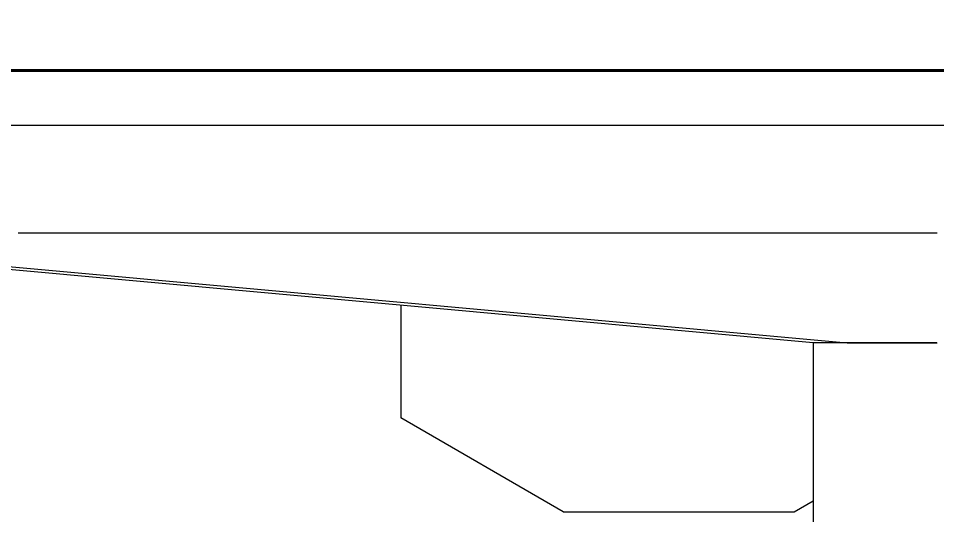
# Model space of a CAD drawing. Extents: x 65572 to 67208, y 30718 to 33598.
# Drawn here: x 66346.48 to 66354.86, y 30873.5 to 30878.02 of the extents above; entities that cross this region are included whole.
import ezdxf

# ---------------------------------------------------------------- set-up
doc = ezdxf.new("R2010")
doc.units = 0
doc.header["$LTSCALE"] = 0.5
doc.header["$MEASUREMENT"] = 0
doc.layers.get('0').update_dxf_attribs({"linetype": 'CONTINUOUS'})
doc.layers.get('DEFPOINTS').update_dxf_attribs({"linetype": 'CONTINUOUS', "lineweight": 5})
for name, color, linetype, lineweight in [('Annotations', 40, 'CONTINUOUS', 5), ('Framing', 142, 'CONTINUOUS', 13), ('Layout', 154, 'CONTINUOUS', 5), ('Structure', 7, 'CONTINUOUS', 40)]:
    doc.layers.add(name, color=color, linetype=linetype, lineweight=lineweight)
doc.styles.get("Standard").update_dxf_attribs({"font": 'arial.ttf'})
doc.dimstyles.new('ARCH', dxfattribs={"dimscale": 96, "dimtxt": 0.0625, "dimasz": 0.0625, "dimexe": 0.04, "dimexo": 0.09375, "dimgap": 0.03125, "dimtad": 1, "dimdec": 0, "dimrnd": 0.0625, "dimzin": 3, "dimdsep": 46, "dimlunit": 4, "dimtxsty": 'Standard', "dimblk1": 'ARCHTICK', "dimblk2": 'ARCHTICK', "dimsah": 1, "dimcen": 0, "dimdle": 0.03125, "dimclrd": 256, "dimclre": 256, "dimclrt": 256, "dimazin": 0, "dimtfac": 1, "dimtdec": 0, "dimtmove": 2, "dimatfit": 3, "dimldrblk": 'OBLIQUE', "dimfxl": 0.3, "dimfxlon": 1, "dimfrac": 2, "dimarcsym": 0})

# ---------------------------------------------------------------- blocks, each defined once
blk = doc.blocks.new('_ArchTick')
at = {"const_width": 0.15}
blk.add_lwpolyline([(-0.5, -0.5), (0.5, 0.5)], dxfattribs=at)
blk = doc.blocks.new('*D32')
at = {"layer": 'Annotations', "lineweight": -2}
for p, q in [((66495.2688, 30766.5648), (66495.2688, 30880.0465)), ((66466.4688, 30877.0465), (66499.1088, 30877.0465)), ((66466.4688, 30769.5648), (66499.1088, 30769.5648))]:
    blk.add_line(p, q, dxfattribs=at)
at = {"layer": 'DEFPOINTS', "color": 0}
for p in [(66295.6225, 30877.0465), (66495.2688, 30877.0465), (66295.6225, 30769.5648)]:
    blk.add_point(p, dxfattribs=at)
at = {"layer": 'Annotations', "lineweight": -2, "xscale": 6, "yscale": 6, "zscale": 6}
for p, rotation in [((66495.2688, 30877.0465), 90), ((66495.2688, 30769.5648), 270)]:
    blk.add_blockref('_ArchTick', p, dxfattribs=dict(at, rotation=rotation))
at = {"layer": 'Annotations', "insert": (66501.3318, 30823.3056), "char_height": 6, "attachment_point": 5, "rotation": 270}
blk.add_mtext('9\'-0"', dxfattribs=at)
blk = doc.blocks.new('_Oblique')
at = {"lineweight": -2}
blk.add_line((-0.5, -0.5), (0.5, 0.5), dxfattribs=at)

msp = doc.modelspace()

# ---------------------------------------------------------------- linework, layer by layer
at = {"layer": 'Framing'}
msp.add_line((66520.6225, 30877.0465), (65921.1993, 30877.0465), dxfattribs=at)
at = {"layer": 'Layout', "linetype": 'ByBlock'}
for p, q in [((66353.7355, 30875.0648), (66342.7354, 30876.0648)), ((66343.044, 30876.0648), (66354.044, 30875.0648)), ((66349.9718, 30875.4069), (66349.9718, 30874.3816)), ((66353.7355, 30875.0648), (66353.7355, 30850.0371)), ((66351.4535, 30873.5254), (66349.9718, 30874.3816)), ((66353.5609, 30873.5254), (66353.7355, 30873.6262)), ((66351.4535, 30873.5254), (66353.5609, 30873.5254))]:
    msp.add_line(p, q, dxfattribs=at)
at = {"layer": 'Layout', "linetype": 'ByBlock', "flags": 128}
for points in [[(66354.8673, 30876.0648), (66354.8612, 30876.0648), (66354.855, 30876.0648), (66354.8489, 30876.0648), (66354.8428, 30876.0648), (66354.8366, 30876.0648), (66354.8305, 30876.0648), (66354.8244, 30876.0648), (66354.8183, 30876.0648), (66354.8121, 30876.0648), (66354.806, 30876.0648), (66354.7999, 30876.0648), (66354.7937, 30876.0648), (66354.7876, 30876.0648), (66354.7815, 30876.0648), (66354.7753, 30876.0648), (66354.7692, 30876.0648), (66354.7631, 30876.0648), (66354.7569, 30876.0648), (66354.7508, 30876.0648), (66354.7447, 30876.0648), (66354.7385, 30876.0648), (66354.7324, 30876.0648), (66354.7263, 30876.0648), (66354.7201, 30876.0648), (66354.714, 30876.0648), (66354.7079, 30876.0648), (66354.7018, 30876.0648), (66354.6956, 30876.0648), (66354.6895, 30876.0648), (66354.6834, 30876.0648), (66354.6772, 30876.0648), (66354.6711, 30876.0648), (66354.665, 30876.0648), (66354.6588, 30876.0648), (66354.6527, 30876.0648), (66354.6466, 30876.0648), (66354.6404, 30876.0648), (66354.6343, 30876.0648), (66354.6282, 30876.0648), (66354.622, 30876.0648), (66354.6159, 30876.0648), (66354.6098, 30876.0648), (66354.6036, 30876.0648), (66354.5975, 30876.0648), (66354.5914, 30876.0648), (66354.5853, 30876.0648), (66354.5791, 30876.0648), (66354.573, 30876.0648), (66354.5669, 30876.0648), (66354.5607, 30876.0648), (66354.5546, 30876.0648), (66354.5485, 30876.0648), (66354.5423, 30876.0648), (66354.5362, 30876.0648), (66354.5301, 30876.0648), (66354.5239, 30876.0648), (66354.5178, 30876.0648), (66354.5117, 30876.0648), (66354.5055, 30876.0648), (66354.4994, 30876.0648), (66354.4933, 30876.0648), (66354.4872, 30876.0648), (66354.481, 30876.0648), (66354.4749, 30876.0648), (66354.4688, 30876.0648), (66354.4626, 30876.0648), (66354.4565, 30876.0648), (66354.4504, 30876.0648), (66354.4442, 30876.0648), (66354.4381, 30876.0648), (66354.432, 30876.0648), (66354.4258, 30876.0648), (66354.4197, 30876.0648), (66354.4136, 30876.0648), (66354.4074, 30876.0648), (66354.4013, 30876.0648), (66354.3952, 30876.0648), (66354.389, 30876.0648), (66354.3829, 30876.0648), (66354.3768, 30876.0648), (66354.3707, 30876.0648), (66354.3645, 30876.0648), (66354.3584, 30876.0648), (66354.3523, 30876.0648), (66354.3461, 30876.0648), (66354.34, 30876.0648), (66354.3339, 30876.0648), (66354.3277, 30876.0648), (66354.3216, 30876.0648), (66354.3155, 30876.0648), (66354.3093, 30876.0648), (66354.3032, 30876.0648), (66354.2971, 30876.0648), (66354.2909, 30876.0648), (66354.2848, 30876.0648), (66354.2787, 30876.0648), (66354.2725, 30876.0648), (66354.2664, 30876.0648), (66354.2603, 30876.0648), (66354.2542, 30876.0648), (66354.248, 30876.0648), (66354.2419, 30876.0648), (66354.2358, 30876.0648), (66354.2296, 30876.0648), (66354.2235, 30876.0648), (66354.2174, 30876.0648), (66354.2112, 30876.0648), (66354.2051, 30876.0648), (66354.199, 30876.0648), (66354.1928, 30876.0648), (66354.1867, 30876.0648), (66354.1806, 30876.0648), (66354.1744, 30876.0648), (66354.1683, 30876.0648), (66354.1622, 30876.0648), (66354.1561, 30876.0648), (66354.1499, 30876.0648), (66354.1438, 30876.0648), (66354.1377, 30876.0648), (66354.1315, 30876.0648), (66354.1254, 30876.0648), (66354.1193, 30876.0648), (66354.1131, 30876.0648), (66354.107, 30876.0648), (66354.1009, 30876.0648), (66354.0947, 30876.0648), (66354.0886, 30876.0648), (66354.0825, 30876.0648), (66354.0763, 30876.0648), (66354.0702, 30876.0648), (66354.0641, 30876.0648), (66354.0579, 30876.0648), (66354.0518, 30876.0648), (66354.0457, 30876.0648), (66354.0396, 30876.0648), (66354.0334, 30876.0648), (66354.0273, 30876.0648), (66354.0212, 30876.0648), (66354.015, 30876.0648), (66354.0089, 30876.0648), (66354.0028, 30876.0648), (66353.9966, 30876.0648), (66353.9905, 30876.0648), (66353.9844, 30876.0648), (66353.9782, 30876.0648), (66353.9721, 30876.0648), (66353.966, 30876.0648), (66353.9598, 30876.0648), (66353.9537, 30876.0648), (66353.9476, 30876.0648), (66353.9414, 30876.0648), (66353.9353, 30876.0648), (66353.9292, 30876.0648), (66353.9231, 30876.0648), (66353.9169, 30876.0648), (66353.9108, 30876.0648), (66353.9047, 30876.0648), (66353.8985, 30876.0648), (66353.8924, 30876.0648), (66353.8863, 30876.0648), (66353.8801, 30876.0648), (66353.874, 30876.0648), (66353.8679, 30876.0648), (66353.8617, 30876.0648), (66353.8556, 30876.0648), (66353.8495, 30876.0648), (66353.8433, 30876.0648), (66353.8372, 30876.0648), (66353.8311, 30876.0648), (66353.825, 30876.0648), (66353.8188, 30876.0648), (66353.8127, 30876.0648), (66353.8066, 30876.0648), (66353.8004, 30876.0648), (66353.7943, 30876.0648), (66353.7882, 30876.0648), (66353.782, 30876.0648), (66353.7759, 30876.0648), (66353.7698, 30876.0648), (66353.7636, 30876.0648), (66353.7575, 30876.0648), (66353.7514, 30876.0648), (66353.7452, 30876.0648), (66353.7391, 30876.0648), (66353.733, 30876.0648), (66353.7268, 30876.0648), (66353.7207, 30876.0648), (66353.7146, 30876.0648), (66353.7085, 30876.0648), (66353.7023, 30876.0648), (66353.6962, 30876.0648), (66353.6901, 30876.0648), (66353.6839, 30876.0648), (66353.6778, 30876.0648), (66353.6717, 30876.0648), (66353.6655, 30876.0648), (66353.6594, 30876.0648), (66353.6533, 30876.0648), (66353.6471, 30876.0648), (66353.641, 30876.0648), (66353.6349, 30876.0648), (66353.6287, 30876.0648), (66353.6226, 30876.0648), (66353.6165, 30876.0648), (66353.6103, 30876.0648), (66353.6042, 30876.0648), (66353.5981, 30876.0648), (66353.592, 30876.0648), (66353.5858, 30876.0648), (66353.5797, 30876.0648), (66353.5736, 30876.0648), (66353.5674, 30876.0648), (66353.5613, 30876.0648), (66353.5552, 30876.0648), (66353.549, 30876.0648), (66353.5429, 30876.0648), (66353.5368, 30876.0648), (66353.5306, 30876.0648), (66353.5245, 30876.0648), (66353.5184, 30876.0648), (66353.5122, 30876.0648), (66353.5061, 30876.0648), (66353.5, 30876.0648), (66353.4938, 30876.0648), (66353.4877, 30876.0648), (66353.4816, 30876.0648), (66353.4755, 30876.0648), (66353.4693, 30876.0648), (66353.4632, 30876.0648), (66353.4571, 30876.0648), (66353.4509, 30876.0648), (66353.4448, 30876.0648), (66353.4387, 30876.0648), (66353.4325, 30876.0648), (66353.4264, 30876.0648), (66353.4203, 30876.0648), (66353.4141, 30876.0648), (66353.408, 30876.0648), (66353.4019, 30876.0648), (66353.3957, 30876.0648), (66353.3896, 30876.0648), (66353.3835, 30876.0648), (66353.3774, 30876.0648), (66353.3712, 30876.0648), (66353.3651, 30876.0648), (66353.359, 30876.0648), (66353.3528, 30876.0648), (66353.3467, 30876.0648), (66353.3406, 30876.0648), (66353.3344, 30876.0648), (66353.3283, 30876.0648), (66353.3222, 30876.0648), (66353.316, 30876.0648), (66353.3099, 30876.0648), (66353.3038, 30876.0648), (66353.2976, 30876.0648), (66353.2915, 30876.0648), (66353.2854, 30876.0648), (66353.2792, 30876.0648), (66353.2731, 30876.0648), (66353.267, 30876.0648), (66353.2609, 30876.0648), (66353.2547, 30876.0648), (66353.2486, 30876.0648), (66353.2425, 30876.0648), (66353.2363, 30876.0648), (66353.2302, 30876.0648), (66353.2241, 30876.0648), (66353.2179, 30876.0648), (66353.2118, 30876.0648), (66353.2057, 30876.0648), (66353.1995, 30876.0648), (66353.1934, 30876.0648), (66353.1873, 30876.0648), (66353.1811, 30876.0648), (66353.175, 30876.0648), (66353.1689, 30876.0648), (66353.1627, 30876.0648), (66353.1566, 30876.0648), (66353.1505, 30876.0648), (66353.1444, 30876.0648), (66353.1382, 30876.0648), (66353.1321, 30876.0648), (66353.126, 30876.0648), (66353.1198, 30876.0648), (66353.1137, 30876.0648), (66353.1076, 30876.0648), (66353.1014, 30876.0648), (66353.0953, 30876.0648), (66353.0892, 30876.0648), (66353.083, 30876.0648), (66353.0769, 30876.0648), (66353.0708, 30876.0648), (66353.0646, 30876.0648), (66353.0585, 30876.0648), (66353.0524, 30876.0648), (66353.0463, 30876.0648), (66353.0401, 30876.0648), (66353.034, 30876.0648), (66353.0279, 30876.0648), (66353.0217, 30876.0648), (66353.0156, 30876.0648), (66353.0095, 30876.0648), (66353.0033, 30876.0648), (66352.9972, 30876.0648), (66352.9911, 30876.0648), (66352.9849, 30876.0648), (66352.9788, 30876.0648), (66352.9727, 30876.0648), (66352.9665, 30876.0648), (66352.9604, 30876.0648), (66352.9543, 30876.0648), (66352.9481, 30876.0648), (66352.942, 30876.0648), (66352.9359, 30876.0648), (66352.9298, 30876.0648), (66352.9236, 30876.0648), (66352.9175, 30876.0648), (66352.9114, 30876.0648), (66352.9052, 30876.0648), (66352.8991, 30876.0648), (66352.893, 30876.0648), (66352.8868, 30876.0648), (66352.8807, 30876.0648), (66352.8746, 30876.0648), (66352.8684, 30876.0648), (66352.8623, 30876.0648), (66352.8562, 30876.0648), (66352.85, 30876.0648), (66352.8439, 30876.0648), (66352.8378, 30876.0648), (66352.8316, 30876.0648), (66352.8255, 30876.0648), (66352.8194, 30876.0648), (66352.8133, 30876.0648), (66352.8071, 30876.0648), (66352.801, 30876.0648), (66352.7949, 30876.0648), (66352.7887, 30876.0648), (66352.7826, 30876.0648), (66352.7765, 30876.0648), (66352.7703, 30876.0648), (66352.7642, 30876.0648), (66352.7581, 30876.0648), (66352.7519, 30876.0648), (66352.7458, 30876.0648), (66352.7397, 30876.0648), (66352.7335, 30876.0648), (66352.7274, 30876.0648), (66352.7213, 30876.0648), (66352.7152, 30876.0648), (66352.709, 30876.0648), (66352.7029, 30876.0648), (66352.6968, 30876.0648), (66352.6906, 30876.0648), (66352.6845, 30876.0648), (66352.6784, 30876.0648), (66352.6722, 30876.0648), (66352.6661, 30876.0648), (66352.66, 30876.0648), (66352.6538, 30876.0648), (66352.6477, 30876.0648), (66352.6416, 30876.0648), (66352.6354, 30876.0648), (66352.6293, 30876.0648), (66352.6232, 30876.0648), (66352.617, 30876.0648), (66352.6109, 30876.0648), (66352.6048, 30876.0648), (66352.5987, 30876.0648), (66352.5925, 30876.0648), (66352.5864, 30876.0648), (66352.5803, 30876.0648), (66352.5741, 30876.0648), (66352.568, 30876.0648), (66352.5619, 30876.0648), (66352.5557, 30876.0648), (66352.5496, 30876.0648), (66352.5435, 30876.0648), (66352.5373, 30876.0648), (66352.5312, 30876.0648), (66352.5251, 30876.0648), (66352.5189, 30876.0648), (66352.5128, 30876.0648), (66352.5067, 30876.0648), (66352.5005, 30876.0648), (66352.4944, 30876.0648), (66352.4883, 30876.0648), (66352.4822, 30876.0648), (66352.476, 30876.0648), (66352.4699, 30876.0648), (66352.4638, 30876.0648), (66352.4576, 30876.0648), (66352.4515, 30876.0648), (66352.4454, 30876.0648), (66352.4392, 30876.0648), (66352.4331, 30876.0648), (66352.427, 30876.0648), (66352.4208, 30876.0648), (66352.4147, 30876.0648), (66352.4086, 30876.0648), (66352.4024, 30876.0648), (66352.3963, 30876.0648), (66352.3902, 30876.0648), (66352.384, 30876.0648), (66352.3779, 30876.0648), (66352.3718, 30876.0648), (66352.3657, 30876.0648), (66352.3595, 30876.0648), (66352.3534, 30876.0648), (66352.3473, 30876.0648), (66352.3411, 30876.0648), (66352.335, 30876.0648), (66352.3289, 30876.0648), (66352.3227, 30876.0648), (66352.3166, 30876.0648), (66352.3105, 30876.0648), (66352.3043, 30876.0648), (66352.2982, 30876.0648), (66352.2921, 30876.0648), (66352.2859, 30876.0648), (66352.2798, 30876.0648), (66352.2737, 30876.0648), (66352.2676, 30876.0648), (66352.2614, 30876.0648), (66352.2553, 30876.0648), (66352.2492, 30876.0648), (66352.243, 30876.0648), (66352.2369, 30876.0648), (66352.2308, 30876.0648), (66352.2246, 30876.0648), (66352.2185, 30876.0648), (66352.2124, 30876.0648), (66352.2062, 30876.0648), (66352.2001, 30876.0648), (66352.194, 30876.0648), (66352.1878, 30876.0648), (66352.1817, 30876.0648), (66352.1756, 30876.0648), (66352.1694, 30876.0648), (66352.1633, 30876.0648), (66352.1572, 30876.0648), (66352.1511, 30876.0648), (66352.1449, 30876.0648), (66352.1388, 30876.0648), (66352.1327, 30876.0648), (66352.1265, 30876.0648), (66352.1204, 30876.0648), (66352.1143, 30876.0648), (66352.1081, 30876.0648), (66352.102, 30876.0648), (66352.0959, 30876.0648), (66352.0897, 30876.0648), (66352.0836, 30876.0648), (66352.0775, 30876.0648), (66352.0713, 30876.0648), (66352.0652, 30876.0648), (66352.0594, 30876.0648), (66352.0536, 30876.0648), (66352.0477, 30876.0648), (66352.0419, 30876.0648), (66352.0361, 30876.0648), (66352.0303, 30876.0648), (66352.0244, 30876.0648), (66352.0186, 30876.0648), (66352.0128, 30876.0648), (66352.007, 30876.0648), (66352.0011, 30876.0648), (66351.9953, 30876.0648), (66351.9895, 30876.0648), (66351.9837, 30876.0648), (66351.9779, 30876.0648), (66351.972, 30876.0648), (66351.9662, 30876.0648), (66351.9604, 30876.0648), (66351.9546, 30876.0648), (66351.9487, 30876.0648), (66351.9429, 30876.0648), (66351.9371, 30876.0648), (66351.9313, 30876.0648), (66351.9254, 30876.0648), (66351.9196, 30876.0648), (66351.9138, 30876.0648), (66351.908, 30876.0648), (66351.9021, 30876.0648), (66351.8963, 30876.0648), (66351.8905, 30876.0648), (66351.8847, 30876.0648), (66351.8788, 30876.0648), (66351.873, 30876.0648), (66351.8672, 30876.0648), (66351.8614, 30876.0648), (66351.8555, 30876.0648), (66351.8497, 30876.0648), (66351.8439, 30876.0648), (66351.8381, 30876.0648), (66351.8323, 30876.0648), (66351.8264, 30876.0648), (66351.8206, 30876.0648), (66351.8148, 30876.0648), (66351.809, 30876.0648), (66351.8031, 30876.0648), (66351.7973, 30876.0648), (66351.7915, 30876.0648), (66351.7857, 30876.0648), (66351.7798, 30876.0648), (66351.774, 30876.0648), (66351.7682, 30876.0648), (66351.7624, 30876.0648), (66351.7565, 30876.0648), (66351.7507, 30876.0648), (66351.7449, 30876.0648), (66351.7391, 30876.0648), (66351.7332, 30876.0648), (66351.7274, 30876.0648), (66351.7216, 30876.0648), (66351.7158, 30876.0648), (66351.7099, 30876.0648), (66351.7041, 30876.0648), (66351.6983, 30876.0648), (66351.6925, 30876.0648), (66351.6866, 30876.0648), (66351.6808, 30876.0648), (66351.675, 30876.0648), (66351.6692, 30876.0648), (66351.6634, 30876.0648), (66351.6575, 30876.0648), (66351.6517, 30876.0648), (66351.6459, 30876.0648), (66351.6401, 30876.0648), (66351.6342, 30876.0648), (66351.6284, 30876.0648), (66351.6226, 30876.0648), (66351.6168, 30876.0648), (66351.6109, 30876.0648), (66351.6051, 30876.0648), (66351.5993, 30876.0648), (66351.5935, 30876.0648), (66351.5876, 30876.0648), (66351.5818, 30876.0648), (66351.576, 30876.0648), (66351.5702, 30876.0648), (66351.5643, 30876.0648), (66351.5585, 30876.0648), (66351.5527, 30876.0648), (66351.5469, 30876.0648), (66351.541, 30876.0648), (66351.5352, 30876.0648), (66351.5294, 30876.0648), (66351.5236, 30876.0648), (66351.5178, 30876.0648), (66351.5119, 30876.0648), (66351.5061, 30876.0648), (66351.5003, 30876.0648), (66351.4945, 30876.0648), (66351.4886, 30876.0648), (66351.4828, 30876.0648), (66351.477, 30876.0648), (66351.4712, 30876.0648), (66351.4653, 30876.0648), (66351.4595, 30876.0648), (66351.4537, 30876.0648), (66351.4479, 30876.0648), (66351.442, 30876.0648), (66351.4362, 30876.0648), (66351.4304, 30876.0648), (66351.4246, 30876.0648), (66351.4187, 30876.0648), (66351.4129, 30876.0648), (66351.4071, 30876.0648), (66351.4013, 30876.0648), (66351.3954, 30876.0648), (66351.3896, 30876.0648), (66351.3838, 30876.0648), (66351.378, 30876.0648), (66351.3722, 30876.0648), (66351.3663, 30876.0648), (66351.3605, 30876.0648), (66351.3547, 30876.0648), (66351.3489, 30876.0648), (66351.343, 30876.0648), (66351.3372, 30876.0648), (66351.3314, 30876.0648), (66351.3256, 30876.0648), (66351.3197, 30876.0648), (66351.3139, 30876.0648), (66351.3081, 30876.0648), (66351.3023, 30876.0648), (66351.2964, 30876.0648), (66351.2906, 30876.0648), (66351.2848, 30876.0648), (66351.279, 30876.0648), (66351.2731, 30876.0648), (66351.2673, 30876.0648), (66351.2615, 30876.0648), (66351.2557, 30876.0648), (66351.2498, 30876.0648), (66351.244, 30876.0648), (66351.2382, 30876.0648), (66351.2324, 30876.0648), (66351.2266, 30876.0648), (66351.2207, 30876.0648), (66351.2149, 30876.0648), (66351.2091, 30876.0648), (66351.2033, 30876.0648), (66351.1974, 30876.0648), (66351.1916, 30876.0648), (66351.1858, 30876.0648), (66351.18, 30876.0648), (66351.1741, 30876.0648), (66351.1683, 30876.0648), (66351.1625, 30876.0648), (66351.1567, 30876.0648), (66351.1508, 30876.0648), (66351.145, 30876.0648), (66351.1392, 30876.0648), (66351.1334, 30876.0648), (66351.1275, 30876.0648), (66351.1217, 30876.0648), (66351.1159, 30876.0648), (66351.1101, 30876.0648), (66351.1042, 30876.0648), (66351.0984, 30876.0648), (66351.0926, 30876.0648), (66351.0868, 30876.0648), (66351.081, 30876.0648), (66351.0751, 30876.0648), (66351.0693, 30876.0648), (66351.0635, 30876.0648), (66351.0577, 30876.0648), (66351.0518, 30876.0648), (66351.046, 30876.0648), (66351.0402, 30876.0648), (66351.0344, 30876.0648), (66351.0285, 30876.0648), (66351.0227, 30876.0648), (66351.0169, 30876.0648), (66351.0111, 30876.0648), (66351.0052, 30876.0648), (66350.9994, 30876.0648), (66350.9936, 30876.0648), (66350.9878, 30876.0648), (66350.9819, 30876.0648), (66350.9761, 30876.0648), (66350.9703, 30876.0648), (66350.9645, 30876.0648), (66350.9586, 30876.0648), (66350.9528, 30876.0648), (66350.947, 30876.0648), (66350.9412, 30876.0648), (66350.9353, 30876.0648), (66350.9295, 30876.0648), (66350.9237, 30876.0648), (66350.9179, 30876.0648), (66350.9121, 30876.0648), (66350.9062, 30876.0648), (66350.9004, 30876.0648), (66350.8946, 30876.0648), (66350.8888, 30876.0648), (66350.8829, 30876.0648), (66350.8771, 30876.0648), (66350.8713, 30876.0648), (66350.8655, 30876.0648), (66350.8596, 30876.0648), (66350.8538, 30876.0648), (66350.848, 30876.0648), (66350.8422, 30876.0648), (66350.8363, 30876.0648), (66350.8305, 30876.0648), (66350.8247, 30876.0648), (66350.8189, 30876.0648), (66350.813, 30876.0648), (66350.8072, 30876.0648), (66350.8014, 30876.0648), (66350.7956, 30876.0648), (66350.7897, 30876.0648), (66350.7839, 30876.0648), (66350.7781, 30876.0648), (66350.7723, 30876.0648), (66350.7665, 30876.0648), (66350.7606, 30876.0648), (66350.7548, 30876.0648), (66350.749, 30876.0648), (66350.7432, 30876.0648), (66350.7373, 30876.0648), (66350.7315, 30876.0648), (66350.7257, 30876.0648), (66350.7199, 30876.0648), (66350.714, 30876.0648), (66350.7082, 30876.0648), (66350.7024, 30876.0648), (66350.6966, 30876.0648), (66350.6907, 30876.0648), (66350.6849, 30876.0648), (66350.6791, 30876.0648), (66350.6733, 30876.0648), (66350.6674, 30876.0648), (66350.6616, 30876.0648), (66350.6558, 30876.0648), (66350.65, 30876.0648), (66350.6441, 30876.0648), (66350.6383, 30876.0648), (66350.6325, 30876.0648), (66350.6267, 30876.0648), (66350.6209, 30876.0648), (66350.615, 30876.0648), (66350.6092, 30876.0648), (66350.6034, 30876.0648), (66350.5976, 30876.0648), (66350.5917, 30876.0648), (66350.5859, 30876.0648), (66350.5801, 30876.0648), (66350.5743, 30876.0648), (66350.5684, 30876.0648), (66350.5626, 30876.0648), (66350.5568, 30876.0648), (66350.551, 30876.0648), (66350.5451, 30876.0648), (66350.5393, 30876.0648), (66350.5335, 30876.0648), (66350.5277, 30876.0648), (66350.5218, 30876.0648), (66350.516, 30876.0648), (66350.5102, 30876.0648), (66350.5044, 30876.0648), (66350.4985, 30876.0648), (66350.4927, 30876.0648), (66350.4869, 30876.0648), (66350.4811, 30876.0648), (66350.4753, 30876.0648), (66350.4694, 30876.0648), (66350.4636, 30876.0648), (66350.4578, 30876.0648), (66350.452, 30876.0648), (66350.4461, 30876.0648), (66350.4403, 30876.0648), (66350.4345, 30876.0648), (66350.4287, 30876.0648), (66350.4228, 30876.0648), (66350.417, 30876.0648), (66350.4112, 30876.0648), (66350.4054, 30876.0648), (66350.3995, 30876.0648), (66350.3937, 30876.0648), (66350.3879, 30876.0648), (66350.3821, 30876.0648), (66350.3762, 30876.0648), (66350.3704, 30876.0648), (66350.3646, 30876.0648), (66350.3588, 30876.0648), (66350.3529, 30876.0648), (66350.3471, 30876.0648), (66350.3413, 30876.0648), (66350.3355, 30876.0648), (66350.3297, 30876.0648), (66350.3238, 30876.0648), (66350.318, 30876.0648), (66350.3122, 30876.0648), (66350.3064, 30876.0648), (66350.3005, 30876.0648), (66350.2947, 30876.0648), (66350.2889, 30876.0648), (66350.2831, 30876.0648), (66350.2772, 30876.0648), (66350.2714, 30876.0648), (66350.2656, 30876.0648), (66350.2598, 30876.0648), (66350.2539, 30876.0648), (66350.2481, 30876.0648), (66350.2423, 30876.0648), (66350.2365, 30876.0648), (66350.2306, 30876.0648), (66350.2248, 30876.0648), (66350.219, 30876.0648), (66350.2132, 30876.0648), (66350.2073, 30876.0648), (66350.2015, 30876.0648), (66350.1957, 30876.0648), (66350.1899, 30876.0648), (66350.184, 30876.0648), (66350.1782, 30876.0648), (66350.1724, 30876.0648), (66350.1666, 30876.0648), (66350.1608, 30876.0648), (66350.1549, 30876.0648), (66350.1491, 30876.0648), (66350.1433, 30876.0648), (66350.1375, 30876.0648), (66350.1316, 30876.0648), (66350.1258, 30876.0648), (66350.12, 30876.0648), (66350.1142, 30876.0648), (66350.1083, 30876.0648), (66350.1025, 30876.0648), (66350.0967, 30876.0648), (66350.0909, 30876.0648), (66350.085, 30876.0648), (66350.0792, 30876.0648), (66350.0734, 30876.0648), (66350.0676, 30876.0648), (66350.0617, 30876.0648), (66350.0559, 30876.0648), (66350.0501, 30876.0648), (66350.0443, 30876.0648), (66350.0384, 30876.0648), (66350.0326, 30876.0648), (66350.0268, 30876.0648), (66350.021, 30876.0648), (66350.0152, 30876.0648), (66350.0093, 30876.0648), (66350.0035, 30876.0648), (66349.9977, 30876.0648), (66349.9919, 30876.0648), (66349.986, 30876.0648), (66349.9802, 30876.0648), (66349.9744, 30876.0648), (66349.9686, 30876.0648), (66349.9627, 30876.0648), (66349.9569, 30876.0648), (66349.9511, 30876.0648), (66349.9453, 30876.0648), (66349.9394, 30876.0648), (66349.9336, 30876.0648), (66349.9278, 30876.0648), (66349.922, 30876.0648), (66349.9161, 30876.0648), (66349.9103, 30876.0648), (66349.9045, 30876.0648), (66349.8987, 30876.0648), (66349.8928, 30876.0648), (66349.887, 30876.0648), (66349.8812, 30876.0648), (66349.8754, 30876.0648), (66349.8696, 30876.0648), (66349.8637, 30876.0648), (66349.8579, 30876.0648), (66349.8521, 30876.0648), (66349.8463, 30876.0648), (66349.8404, 30876.0648), (66349.8346, 30876.0648), (66349.8288, 30876.0648), (66349.823, 30876.0648), (66349.8171, 30876.0648), (66349.8113, 30876.0648), (66349.8055, 30876.0648), (66349.7997, 30876.0648), (66349.7938, 30876.0648), (66349.788, 30876.0648), (66349.7822, 30876.0648), (66349.7764, 30876.0648), (66349.7705, 30876.0648), (66349.7647, 30876.0648), (66349.7589, 30876.0648), (66349.7531, 30876.0648), (66349.7472, 30876.0648), (66349.7414, 30876.0648), (66349.7356, 30876.0648), (66349.7298, 30876.0648), (66349.724, 30876.0648), (66349.7181, 30876.0648), (66349.7123, 30876.0648), (66349.7065, 30876.0648), (66349.7007, 30876.0648), (66349.6948, 30876.0648), (66349.689, 30876.0648), (66349.6832, 30876.0648), (66349.6774, 30876.0648), (66349.6715, 30876.0648), (66349.6657, 30876.0648), (66349.6599, 30876.0648), (66349.6541, 30876.0648), (66349.6482, 30876.0648), (66349.6424, 30876.0648), (66349.6366, 30876.0648), (66349.6308, 30876.0648), (66349.6249, 30876.0648), (66349.6191, 30876.0648), (66349.6133, 30876.0648), (66349.6075, 30876.0648), (66349.6016, 30876.0648), (66349.5958, 30876.0648), (66349.59, 30876.0648), (66349.5842, 30876.0648), (66349.5784, 30876.0648), (66349.5725, 30876.0648), (66349.5667, 30876.0648), (66349.5609, 30876.0648), (66349.5551, 30876.0648), (66349.5492, 30876.0648), (66349.5434, 30876.0648), (66349.5376, 30876.0648), (66349.5318, 30876.0648), (66349.5262, 30876.0648), (66349.521, 30876.0648), (66349.5158, 30876.0648), (66349.5106, 30876.0648), (66349.5053, 30876.0648), (66349.5001, 30876.0648), (66349.4949, 30876.0648), (66349.4897, 30876.0648), (66349.4844, 30876.0648), (66349.4792, 30876.0648), (66349.474, 30876.0648), (66349.4688, 30876.0648), (66349.4635, 30876.0648), (66349.4583, 30876.0648), (66349.4531, 30876.0648), (66349.4479, 30876.0648), (66349.4426, 30876.0648), (66349.4374, 30876.0648), (66349.4322, 30876.0648), (66349.427, 30876.0648), (66349.4217, 30876.0648), (66349.4165, 30876.0648), (66349.4113, 30876.0648), (66349.4061, 30876.0648), (66349.4008, 30876.0648), (66349.3956, 30876.0648), (66349.3904, 30876.0648), (66349.3852, 30876.0648), (66349.3799, 30876.0648), (66349.3747, 30876.0648), (66349.3695, 30876.0648), (66349.3643, 30876.0648), (66349.359, 30876.0648), (66349.3538, 30876.0648), (66349.3486, 30876.0648), (66349.3434, 30876.0648), (66349.3382, 30876.0648), (66349.3329, 30876.0648), (66349.3277, 30876.0648), (66349.3225, 30876.0648), (66349.3173, 30876.0648), (66349.312, 30876.0648), (66349.3068, 30876.0648), (66349.3016, 30876.0648), (66349.2964, 30876.0648), (66349.2911, 30876.0648), (66349.2859, 30876.0648), (66349.2807, 30876.0648), (66349.2755, 30876.0648), (66349.2702, 30876.0648), (66349.265, 30876.0648), (66349.2598, 30876.0648), (66349.2546, 30876.0648), (66349.2493, 30876.0648), (66349.2441, 30876.0648), (66349.2389, 30876.0648), (66349.2337, 30876.0648), (66349.2284, 30876.0648), (66349.2232, 30876.0648), (66349.218, 30876.0648), (66349.2128, 30876.0648), (66349.2075, 30876.0648), (66349.2023, 30876.0648), (66349.1971, 30876.0648), (66349.1919, 30876.0648), (66349.1866, 30876.0648), (66349.1814, 30876.0648), (66349.1762, 30876.0648), (66349.171, 30876.0648), (66349.1657, 30876.0648), (66349.1605, 30876.0648), (66349.1553, 30876.0648), (66349.1501, 30876.0648), (66349.1448, 30876.0648), (66349.1396, 30876.0648), (66349.1344, 30876.0648), (66349.1292, 30876.0648), (66349.1239, 30876.0648), (66349.1187, 30876.0648), (66349.1135, 30876.0648), (66349.1083, 30876.0648), (66349.103, 30876.0648), (66349.0978, 30876.0648), (66349.0926, 30876.0648), (66349.0874, 30876.0648), (66349.0821, 30876.0648), (66349.0769, 30876.0648), (66349.0717, 30876.0648), (66349.0665, 30876.0648), (66349.0613, 30876.0648), (66349.056, 30876.0648), (66349.0508, 30876.0648), (66349.0456, 30876.0648), (66349.0404, 30876.0648), (66349.0351, 30876.0648), (66349.0299, 30876.0648), (66349.0247, 30876.0648), (66349.0195, 30876.0648), (66349.0142, 30876.0648), (66349.009, 30876.0648), (66349.0038, 30876.0648), (66348.9986, 30876.0648), (66348.9933, 30876.0648), (66348.9881, 30876.0648), (66348.9829, 30876.0648), (66348.9777, 30876.0648), (66348.9724, 30876.0648), (66348.9672, 30876.0648), (66348.962, 30876.0648), (66348.9568, 30876.0648), (66348.9515, 30876.0648), (66348.9463, 30876.0648), (66348.9411, 30876.0648), (66348.9359, 30876.0648), (66348.9306, 30876.0648), (66348.9254, 30876.0648), (66348.9202, 30876.0648), (66348.915, 30876.0648), (66348.9097, 30876.0648), (66348.9045, 30876.0648), (66348.8993, 30876.0648), (66348.8941, 30876.0648), (66348.8888, 30876.0648), (66348.8836, 30876.0648), (66348.8784, 30876.0648), (66348.8732, 30876.0648), (66348.8679, 30876.0648), (66348.8627, 30876.0648), (66348.8575, 30876.0648), (66348.8523, 30876.0648), (66348.847, 30876.0648), (66348.8418, 30876.0648), (66348.8366, 30876.0648), (66348.8314, 30876.0648), (66348.8261, 30876.0648), (66348.8209, 30876.0648), (66348.8157, 30876.0648), (66348.8105, 30876.0648), (66348.8052, 30876.0648), (66348.8, 30876.0648), (66348.7948, 30876.0648), (66348.7896, 30876.0648), (66348.7844, 30876.0648), (66348.7791, 30876.0648), (66348.7739, 30876.0648), (66348.7687, 30876.0648), (66348.7635, 30876.0648), (66348.7582, 30876.0648), (66348.753, 30876.0648), (66348.7478, 30876.0648), (66348.7426, 30876.0648), (66348.7373, 30876.0648), (66348.7321, 30876.0648), (66348.7269, 30876.0648), (66348.7217, 30876.0648), (66348.7164, 30876.0648), (66348.7112, 30876.0648), (66348.706, 30876.0648), (66348.7008, 30876.0648), (66348.6955, 30876.0648), (66348.6903, 30876.0648), (66348.6851, 30876.0648), (66348.6799, 30876.0648), (66348.6746, 30876.0648), (66348.6694, 30876.0648), (66348.6642, 30876.0648), (66348.659, 30876.0648), (66348.6537, 30876.0648), (66348.6485, 30876.0648), (66348.6433, 30876.0648), (66348.6381, 30876.0648), (66348.6328, 30876.0648), (66348.6276, 30876.0648), (66348.6224, 30876.0648), (66348.6172, 30876.0648), (66348.6119, 30876.0648), (66348.6067, 30876.0648), (66348.6015, 30876.0648), (66348.5963, 30876.0648), (66348.591, 30876.0648), (66348.5858, 30876.0648), (66348.5806, 30876.0648), (66348.5754, 30876.0648), (66348.5701, 30876.0648), (66348.5649, 30876.0648), (66348.5597, 30876.0648), (66348.5545, 30876.0648), (66348.5492, 30876.0648), (66348.544, 30876.0648), (66348.5388, 30876.0648), (66348.5336, 30876.0648), (66348.5283, 30876.0648), (66348.5231, 30876.0648), (66348.5179, 30876.0648), (66348.5127, 30876.0648), (66348.5074, 30876.0648), (66348.5022, 30876.0648), (66348.497, 30876.0648), (66348.4918, 30876.0648), (66348.4866, 30876.0648), (66348.4813, 30876.0648), (66348.4761, 30876.0648), (66348.4709, 30876.0648), (66348.4657, 30876.0648), (66348.4604, 30876.0648), (66348.4552, 30876.0648), (66348.45, 30876.0648), (66348.4448, 30876.0648), (66348.4395, 30876.0648), (66348.4343, 30876.0648), (66348.4291, 30876.0648), (66348.4239, 30876.0648), (66348.4186, 30876.0648), (66348.4134, 30876.0648), (66348.4082, 30876.0648), (66348.403, 30876.0648), (66348.3977, 30876.0648), (66348.3925, 30876.0648), (66348.3873, 30876.0648), (66348.3821, 30876.0648), (66348.3768, 30876.0648), (66348.3716, 30876.0648), (66348.3664, 30876.0648), (66348.3612, 30876.0648), (66348.3559, 30876.0648), (66348.3507, 30876.0648), (66348.3455, 30876.0648), (66348.3403, 30876.0648), (66348.335, 30876.0648), (66348.3298, 30876.0648), (66348.3246, 30876.0648), (66348.3194, 30876.0648), (66348.3141, 30876.0648), (66348.3089, 30876.0648), (66348.3037, 30876.0648), (66348.2985, 30876.0648), (66348.2932, 30876.0648), (66348.288, 30876.0648), (66348.2828, 30876.0648), (66348.2776, 30876.0648), (66348.2723, 30876.0648), (66348.2671, 30876.0648), (66348.2619, 30876.0648), (66348.2567, 30876.0648), (66348.2514, 30876.0648), (66348.2462, 30876.0648), (66348.241, 30876.0648), (66348.2358, 30876.0648), (66348.2305, 30876.0648), (66348.2253, 30876.0648), (66348.2201, 30876.0648), (66348.2149, 30876.0648), (66348.2097, 30876.0648), (66348.2044, 30876.0648), (66348.1992, 30876.0648), (66348.194, 30876.0648), (66348.1888, 30876.0648), (66348.1835, 30876.0648), (66348.1783, 30876.0648), (66348.1731, 30876.0648), (66348.1679, 30876.0648), (66348.1626, 30876.0648), (66348.1574, 30876.0648), (66348.1522, 30876.0648), (66348.147, 30876.0648), (66348.1417, 30876.0648), (66348.1365, 30876.0648), (66348.1313, 30876.0648), (66348.1261, 30876.0648), (66348.1208, 30876.0648), (66348.1156, 30876.0648), (66348.1104, 30876.0648), (66348.1052, 30876.0648), (66348.0999, 30876.0648), (66348.0947, 30876.0648), (66348.0895, 30876.0648), (66348.0843, 30876.0648), (66348.079, 30876.0648), (66348.0738, 30876.0648), (66348.0686, 30876.0648), (66348.0634, 30876.0648), (66348.0581, 30876.0648), (66348.0529, 30876.0648), (66348.0477, 30876.0648), (66348.0425, 30876.0648), (66348.0372, 30876.0648), (66348.032, 30876.0648), (66348.0268, 30876.0648), (66348.0216, 30876.0648), (66348.0163, 30876.0648), (66348.0111, 30876.0648), (66348.0059, 30876.0648), (66348.0007, 30876.0648), (66347.9954, 30876.0648), (66347.9902, 30876.0648), (66347.985, 30876.0648), (66347.9798, 30876.0648), (66347.9745, 30876.0648), (66347.9693, 30876.0648), (66347.9641, 30876.0648), (66347.9589, 30876.0648), (66347.9536, 30876.0648), (66347.9484, 30876.0648), (66347.9432, 30876.0648), (66347.938, 30876.0648), (66347.9328, 30876.0648), (66347.9275, 30876.0648), (66347.9223, 30876.0648), (66347.9171, 30876.0648), (66347.9119, 30876.0648), (66347.9066, 30876.0648), (66347.9014, 30876.0648), (66347.8962, 30876.0648), (66347.891, 30876.0648), (66347.8857, 30876.0648), (66347.8805, 30876.0648), (66347.8753, 30876.0648), (66347.8701, 30876.0648), (66347.8648, 30876.0648), (66347.8596, 30876.0648), (66347.8544, 30876.0648), (66347.8492, 30876.0648), (66347.8439, 30876.0648), (66347.8387, 30876.0648), (66347.8335, 30876.0648), (66347.8283, 30876.0648), (66347.823, 30876.0648), (66347.8178, 30876.0648), (66347.8126, 30876.0648), (66347.8074, 30876.0648), (66347.8021, 30876.0648), (66347.7969, 30876.0648), (66347.7917, 30876.0648), (66347.7865, 30876.0648), (66347.7812, 30876.0648), (66347.776, 30876.0648), (66347.7708, 30876.0648), (66347.7656, 30876.0648), (66347.7603, 30876.0648), (66347.7551, 30876.0648), (66347.7499, 30876.0648), (66347.7447, 30876.0648), (66347.7394, 30876.0648), (66347.7342, 30876.0648), (66347.729, 30876.0648), (66347.7238, 30876.0648), (66347.7185, 30876.0648), (66347.7133, 30876.0648), (66347.7081, 30876.0648), (66347.7029, 30876.0648), (66347.6976, 30876.0648), (66347.6924, 30876.0648), (66347.6872, 30876.0648), (66347.682, 30876.0648), (66347.6767, 30876.0648), (66347.6715, 30876.0648), (66347.6663, 30876.0648), (66347.6611, 30876.0648), (66347.6559, 30876.0648), (66347.6506, 30876.0648), (66347.6454, 30876.0648), (66347.6402, 30876.0648), (66347.635, 30876.0648), (66347.6297, 30876.0648), (66347.6245, 30876.0648), (66347.6193, 30876.0648), (66347.6141, 30876.0648), (66347.6088, 30876.0648), (66347.6036, 30876.0648), (66347.5984, 30876.0648), (66347.5932, 30876.0648), (66347.5879, 30876.0648), (66347.5827, 30876.0648), (66347.5775, 30876.0648), (66347.5723, 30876.0648), (66347.567, 30876.0648), (66347.5618, 30876.0648), (66347.5566, 30876.0648), (66347.5514, 30876.0648), (66347.5461, 30876.0648), (66347.5409, 30876.0648), (66347.5357, 30876.0648), (66347.5305, 30876.0648), (66347.5252, 30876.0648), (66347.52, 30876.0648), (66347.5148, 30876.0648), (66347.5096, 30876.0648), (66347.5043, 30876.0648), (66347.4991, 30876.0648), (66347.4939, 30876.0648), (66347.4887, 30876.0648), (66347.4834, 30876.0648), (66347.4782, 30876.0648), (66347.473, 30876.0648), (66347.4678, 30876.0648), (66347.4625, 30876.0648), (66347.4573, 30876.0648), (66347.4521, 30876.0648), (66347.4469, 30876.0648), (66347.4416, 30876.0648), (66347.4364, 30876.0648), (66347.4312, 30876.0648), (66347.426, 30876.0648), (66347.4207, 30876.0648), (66347.4155, 30876.0648), (66347.4103, 30876.0648), (66347.4051, 30876.0648), (66347.3998, 30876.0648), (66347.3946, 30876.0648), (66347.3894, 30876.0648), (66347.3842, 30876.0648), (66347.379, 30876.0648), (66347.3737, 30876.0648), (66347.3685, 30876.0648), (66347.3633, 30876.0648), (66347.3581, 30876.0648), (66347.3528, 30876.0648), (66347.3476, 30876.0648), (66347.3424, 30876.0648), (66347.3372, 30876.0648), (66347.3319, 30876.0648), (66347.3267, 30876.0648), (66347.3215, 30876.0648), (66347.3163, 30876.0648), (66347.311, 30876.0648), (66347.3058, 30876.0648), (66347.3006, 30876.0648), (66347.2954, 30876.0648), (66347.2901, 30876.0648), (66347.2849, 30876.0648), (66347.2797, 30876.0648), (66347.2745, 30876.0648), (66347.2692, 30876.0648), (66347.264, 30876.0648), (66347.2588, 30876.0648), (66347.2536, 30876.0648), (66347.2492, 30876.0648), (66347.2448, 30876.0648), (66347.2405, 30876.0648), (66347.2361, 30876.0648), (66347.2317, 30876.0648), (66347.2274, 30876.0648), (66347.223, 30876.0648), (66347.2187, 30876.0648), (66347.2143, 30876.0648), (66347.2099, 30876.0648), (66347.2056, 30876.0648), (66347.2012, 30876.0648), (66347.1968, 30876.0648), (66347.1925, 30876.0648), (66347.1881, 30876.0648), (66347.1838, 30876.0648), (66347.1794, 30876.0648), (66347.175, 30876.0648), (66347.1707, 30876.0648), (66347.1663, 30876.0648), (66347.1619, 30876.0648), (66347.1576, 30876.0648), (66347.1532, 30876.0648), (66347.1488, 30876.0648), (66347.1445, 30876.0648), (66347.1401, 30876.0648), (66347.1358, 30876.0648), (66347.1314, 30876.0648), (66347.127, 30876.0648), (66347.1227, 30876.0648), (66347.1183, 30876.0648), (66347.1139, 30876.0648), (66347.1096, 30876.0648), (66347.1052, 30876.0648), (66347.1009, 30876.0648), (66347.0965, 30876.0648), (66347.0921, 30876.0648), (66347.0878, 30876.0648), (66347.0834, 30876.0648), (66347.079, 30876.0648), (66347.0747, 30876.0648), (66347.0703, 30876.0648), (66347.066, 30876.0648), (66347.0616, 30876.0648), (66347.0572, 30876.0648), (66347.0529, 30876.0648), (66347.0485, 30876.0648), (66347.0441, 30876.0648), (66347.0398, 30876.0648), (66347.0354, 30876.0648), (66347.031, 30876.0648), (66347.0267, 30876.0648), (66347.0223, 30876.0648), (66347.018, 30876.0648), (66347.0136, 30876.0648), (66347.0092, 30876.0648), (66347.0049, 30876.0648), (66347.0005, 30876.0648), (66346.9961, 30876.0648), (66346.9918, 30876.0648), (66346.9874, 30876.0648), (66346.9831, 30876.0648), (66346.9787, 30876.0648), (66346.9743, 30876.0648), (66346.97, 30876.0648), (66346.9656, 30876.0648), (66346.9612, 30876.0648), (66346.9569, 30876.0648), (66346.9525, 30876.0648), (66346.9481, 30876.0648), (66346.9438, 30876.0648), (66346.9394, 30876.0648), (66346.9351, 30876.0648), (66346.9307, 30876.0648), (66346.9263, 30876.0648), (66346.922, 30876.0648), (66346.9176, 30876.0648), (66346.9132, 30876.0648), (66346.9089, 30876.0648), (66346.9045, 30876.0648), (66346.9002, 30876.0648), (66346.8958, 30876.0648), (66346.8914, 30876.0648), (66346.8871, 30876.0648), (66346.8827, 30876.0648), (66346.8783, 30876.0648), (66346.874, 30876.0648), (66346.8696, 30876.0648), (66346.8653, 30876.0648), (66346.8609, 30876.0648), (66346.8565, 30876.0648), (66346.8522, 30876.0648), (66346.8478, 30876.0648), (66346.8434, 30876.0648), (66346.8391, 30876.0648), (66346.8347, 30876.0648), (66346.8303, 30876.0648), (66346.826, 30876.0648), (66346.8216, 30876.0648), (66346.8173, 30876.0648), (66346.8129, 30876.0648), (66346.8085, 30876.0648), (66346.8042, 30876.0648), (66346.7998, 30876.0648), (66346.7954, 30876.0648), (66346.7911, 30876.0648), (66346.7867, 30876.0648), (66346.7824, 30876.0648), (66346.778, 30876.0648), (66346.7736, 30876.0648), (66346.7693, 30876.0648), (66346.7649, 30876.0648), (66346.7605, 30876.0648), (66346.7562, 30876.0648), (66346.7518, 30876.0648), (66346.7474, 30876.0648), (66346.7431, 30876.0648), (66346.7387, 30876.0648), (66346.7344, 30876.0648), (66346.73, 30876.0648), (66346.7256, 30876.0648), (66346.7213, 30876.0648), (66346.7169, 30876.0648), (66346.7125, 30876.0648), (66346.7082, 30876.0648), (66346.7038, 30876.0648), (66346.6995, 30876.0648), (66346.6951, 30876.0648), (66346.6907, 30876.0648), (66346.6864, 30876.0648), (66346.682, 30876.0648), (66346.6776, 30876.0648), (66346.6733, 30876.0648), (66346.6689, 30876.0648), (66346.6645, 30876.0648), (66346.6602, 30876.0648), (66346.6558, 30876.0648), (66346.6515, 30876.0648), (66346.6471, 30876.0648), (66346.6427, 30876.0648), (66346.6384, 30876.0648), (66346.634, 30876.0648), (66346.6296, 30876.0648), (66346.6253, 30876.0648), (66346.6209, 30876.0648), (66346.6166, 30876.0648), (66346.6122, 30876.0648), (66346.6078, 30876.0648), (66346.6035, 30876.0648), (66346.5991, 30876.0648), (66346.5947, 30876.0648), (66346.5904, 30876.0648), (66346.586, 30876.0648), (66346.5817, 30876.0648), (66346.5773, 30876.0648), (66346.5729, 30876.0648), (66346.5686, 30876.0648), (66346.5642, 30876.0648), (66346.5598, 30876.0648), (66346.5555, 30876.0648), (66346.5511, 30876.0648), (66346.5467, 30876.0648), (66346.5424, 30876.0648), (66346.538, 30876.0648), (66346.5337, 30876.0648), (66346.5293, 30876.0648), (66346.5249, 30876.0648), (66346.5206, 30876.0648), (66346.5162, 30876.0648), (66346.5118, 30876.0648), (66346.5075, 30876.0648), (66346.5031, 30876.0648), (66346.4988, 30876.0648), (66346.4944, 30876.0648), (66346.49, 30876.0648), (66346.4857, 30876.0648), (66346.4813, 30876.0648)], [(66354.8643, 30875.0648), (66354.8581, 30875.0648), (66354.852, 30875.0648), (66354.8459, 30875.0648), (66354.8397, 30875.0648), (66354.8336, 30875.0648), (66354.8275, 30875.0648), (66354.8213, 30875.0648), (66354.8152, 30875.0648), (66354.8091, 30875.0648), (66354.8029, 30875.0648), (66354.7968, 30875.0648), (66354.7907, 30875.0648), (66354.7845, 30875.0648), (66354.7784, 30875.0648), (66354.7723, 30875.0648), (66354.7661, 30875.0648), (66354.76, 30875.0648), (66354.7539, 30875.0648), (66354.7477, 30875.0648), (66354.7416, 30875.0648), (66354.7355, 30875.0648), (66354.7293, 30875.0648), (66354.7232, 30875.0648), (66354.7171, 30875.0648), (66354.7109, 30875.0648), (66354.7048, 30875.0648), (66354.6987, 30875.0648), (66354.6925, 30875.0648), (66354.6864, 30875.0648), (66354.6803, 30875.0648), (66354.6742, 30875.0648), (66354.668, 30875.0648), (66354.6619, 30875.0648), (66354.6558, 30875.0648), (66354.6496, 30875.0648), (66354.6435, 30875.0648), (66354.6374, 30875.0648), (66354.6312, 30875.0648), (66354.6251, 30875.0648), (66354.619, 30875.0648), (66354.6128, 30875.0648), (66354.6067, 30875.0648), (66354.6006, 30875.0648), (66354.5944, 30875.0648), (66354.5883, 30875.0648), (66354.5822, 30875.0648), (66354.576, 30875.0648), (66354.5699, 30875.0648), (66354.5638, 30875.0648), (66354.5576, 30875.0648), (66354.5515, 30875.0648), (66354.5454, 30875.0648), (66354.5392, 30875.0648), (66354.5331, 30875.0648), (66354.527, 30875.0648), (66354.5208, 30875.0648), (66354.5147, 30875.0648), (66354.5088, 30875.0648), (66354.503, 30875.0648), (66354.4971, 30875.0648), (66354.4913, 30875.0648), (66354.4855, 30875.0648), (66354.4797, 30875.0648), (66354.4738, 30875.0648), (66354.468, 30875.0648), (66354.4622, 30875.0648), (66354.4564, 30875.0648), (66354.4505, 30875.0648), (66354.4447, 30875.0648), (66354.4389, 30875.0648), (66354.4331, 30875.0648), (66354.4272, 30875.0648), (66354.4214, 30875.0648), (66354.4156, 30875.0648), (66354.4098, 30875.0648), (66354.4039, 30875.0648), (66354.3981, 30875.0648), (66354.3923, 30875.0648), (66354.3865, 30875.0648), (66354.3806, 30875.0648), (66354.3748, 30875.0648), (66354.369, 30875.0648), (66354.3632, 30875.0648), (66354.3573, 30875.0648), (66354.3515, 30875.0648), (66354.3457, 30875.0648), (66354.3399, 30875.0648), (66354.334, 30875.0648), (66354.3282, 30875.0648), (66354.3224, 30875.0648), (66354.3166, 30875.0648), (66354.3107, 30875.0648), (66354.3049, 30875.0648), (66354.2994, 30875.0648), (66354.2941, 30875.0648), (66354.2889, 30875.0648), (66354.2837, 30875.0648), (66354.2784, 30875.0648), (66354.2732, 30875.0648), (66354.268, 30875.0648), (66354.2628, 30875.0648), (66354.2575, 30875.0648), (66354.2523, 30875.0648), (66354.2471, 30875.0648), (66354.2419, 30875.0648), (66354.2366, 30875.0648), (66354.2314, 30875.0648), (66354.2262, 30875.0648), (66354.221, 30875.0648), (66354.2157, 30875.0648), (66354.2105, 30875.0648), (66354.2053, 30875.0648), (66354.2001, 30875.0648), (66354.1948, 30875.0648), (66354.1896, 30875.0648), (66354.1844, 30875.0648), (66354.1792, 30875.0648), (66354.1739, 30875.0648), (66354.1687, 30875.0648), (66354.1635, 30875.0648), (66354.1583, 30875.0648), (66354.153, 30875.0648), (66354.1478, 30875.0648), (66354.1426, 30875.0648), (66354.1374, 30875.0648), (66354.1321, 30875.0648), (66354.1269, 30875.0648), (66354.1217, 30875.0648), (66354.1165, 30875.0648), (66354.1114, 30875.0648), (66354.107, 30875.0648), (66354.1026, 30875.0648), (66354.0983, 30875.0648), (66354.0939, 30875.0648), (66354.0895, 30875.0648), (66354.0852, 30875.0648), (66354.0808, 30875.0648), (66354.0765, 30875.0648), (66354.0721, 30875.0648), (66354.0677, 30875.0648), (66354.0634, 30875.0648), (66354.059, 30875.0648), (66354.0546, 30875.0648), (66354.0503, 30875.0648), (66354.0459, 30875.0648), (66354.0415, 30875.0648), (66354.0372, 30875.0648), (66354.0328, 30875.0648), (66354.0284, 30875.0648), (66354.0241, 30875.0648), (66354.0197, 30875.0648), (66354.0154, 30875.0648), (66354.011, 30875.0648), (66354.0066, 30875.0648), (66354.0023, 30875.0648), (66353.9979, 30875.0648), (66353.9935, 30875.0648), (66353.9892, 30875.0648), (66353.9848, 30875.0648), (66353.9804, 30875.0648), (66353.9761, 30875.0648), (66353.9717, 30875.0648), (66353.9674, 30875.0648), (66353.963, 30875.0648), (66353.9586, 30875.0648), (66353.9543, 30875.0648), (66353.9508, 30875.0648), (66353.9475, 30875.0648), (66353.9443, 30875.0648), (66353.941, 30875.0648), (66353.9377, 30875.0648), (66353.9344, 30875.0648), (66353.9311, 30875.0648), (66353.9278, 30875.0648), (66353.9246, 30875.0648), (66353.9213, 30875.0648), (66353.918, 30875.0648), (66353.9147, 30875.0648), (66353.9114, 30875.0648), (66353.9081, 30875.0648), (66353.9049, 30875.0648), (66353.9016, 30875.0648), (66353.8983, 30875.0648), (66353.895, 30875.0648), (66353.8917, 30875.0648), (66353.8884, 30875.0648), (66353.8852, 30875.0648), (66353.8819, 30875.0648), (66353.8786, 30875.0648), (66353.8753, 30875.0648), (66353.872, 30875.0648), (66353.8687, 30875.0648), (66353.8655, 30875.0648), (66353.8622, 30875.0648), (66353.8589, 30875.0648), (66353.8556, 30875.0648), (66353.8523, 30875.0648), (66353.849, 30875.0648), (66353.8458, 30875.0648), (66353.8425, 30875.0648), (66353.8392, 30875.0648), (66353.8359, 30875.0648), (66353.8333, 30875.0648), (66353.8313, 30875.0648), (66353.8293, 30875.0648), (66353.8272, 30875.0648), (66353.8252, 30875.0648), (66353.8231, 30875.0648), (66353.8211, 30875.0648), (66353.8191, 30875.0648), (66353.817, 30875.0648), (66353.815, 30875.0648), (66353.813, 30875.0648), (66353.8109, 30875.0648), (66353.8089, 30875.0648), (66353.8068, 30875.0648), (66353.8048, 30875.0648), (66353.8028, 30875.0648), (66353.8007, 30875.0648), (66353.7987, 30875.0648), (66353.7966, 30875.0648), (66353.7946, 30875.0648), (66353.7926, 30875.0648), (66353.7905, 30875.0648), (66353.7885, 30875.0648), (66353.7865, 30875.0648), (66353.7844, 30875.0648), (66353.7824, 30875.0648), (66353.7803, 30875.0648), (66353.7783, 30875.0648), (66353.7763, 30875.0648), (66353.7742, 30875.0648), (66353.7722, 30875.0648), (66353.7702, 30875.0648), (66353.7681, 30875.0648), (66353.7661, 30875.0648), (66353.764, 30875.0648), (66353.762, 30875.0648), (66353.7603, 30875.0648), (66353.7597, 30875.0648), (66353.759, 30875.0648), (66353.7583, 30875.0648), (66353.7576, 30875.0648), (66353.7569, 30875.0648), (66353.7562, 30875.0648), (66353.7555, 30875.0648), (66353.7548, 30875.0648), (66353.7541, 30875.0648), (66353.7534, 30875.0648), (66353.7527, 30875.0648), (66353.7521, 30875.0648), (66353.7514, 30875.0648), (66353.7507, 30875.0648), (66353.75, 30875.0648), (66353.7493, 30875.0648), (66353.7486, 30875.0648), (66353.7479, 30875.0648), (66353.7472, 30875.0648), (66353.7465, 30875.0648), (66353.7458, 30875.0648), (66353.7451, 30875.0648), (66353.7445, 30875.0648), (66353.7438, 30875.0648), (66353.7431, 30875.0648), (66353.7424, 30875.0648), (66353.7417, 30875.0648), (66353.741, 30875.0648), (66353.7403, 30875.0648), (66353.7396, 30875.0648), (66353.7389, 30875.0648), (66353.7382, 30875.0648), (66353.7375, 30875.0648), (66353.7369, 30875.0648), (66353.7362, 30875.0648), (66353.7355, 30875.0648)]]:
    msp.add_lwpolyline(points, dxfattribs=at)
at = {"layer": 'Layout', "linetype": 'ByBlock'}
msp.add_lwpolyline([(66354.044, 30875.0648), (66354.0447, 30875.0648), (66354.0454, 30875.0648), (66354.0461, 30875.0648), (66354.0468, 30875.0648), (66354.0475, 30875.0648), (66354.0482, 30875.0648), (66354.0488, 30875.0648), (66354.0495, 30875.0648), (66354.0502, 30875.0648), (66354.0509, 30875.0648), (66354.0516, 30875.0648), (66354.0523, 30875.0648), (66354.053, 30875.0648), (66354.0537, 30875.0648), (66354.0544, 30875.0648), (66354.0551, 30875.0648), (66354.0558, 30875.0648), (66354.0564, 30875.0648), (66354.0571, 30875.0648), (66354.0578, 30875.0648), (66354.0585, 30875.0648), (66354.0592, 30875.0648), (66354.0599, 30875.0648), (66354.0606, 30875.0648), (66354.0613, 30875.0648), (66354.062, 30875.0648), (66354.0627, 30875.0648), (66354.0634, 30875.0648), (66354.064, 30875.0648), (66354.0647, 30875.0648), (66354.0654, 30875.0648), (66354.0661, 30875.0648), (66354.0668, 30875.0648), (66354.0675, 30875.0648), (66354.0682, 30875.0648), (66354.0689, 30875.0648), (66354.0705, 30875.0648), (66354.0726, 30875.0648), (66354.0746, 30875.0648), (66354.0767, 30875.0648), (66354.0787, 30875.0648), (66354.0807, 30875.0648), (66354.0828, 30875.0648), (66354.0848, 30875.0648), (66354.0868, 30875.0648), (66354.0889, 30875.0648), (66354.0909, 30875.0648), (66354.093, 30875.0648), (66354.095, 30875.0648), (66354.097, 30875.0648), (66354.0991, 30875.0648), (66354.1011, 30875.0648), (66354.1031, 30875.0648), (66354.1052, 30875.0648), (66354.1072, 30875.0648), (66354.1093, 30875.0648), (66354.1113, 30875.0648), (66354.1133, 30875.0648), (66354.1154, 30875.0648), (66354.1174, 30875.0648), (66354.1195, 30875.0648), (66354.1215, 30875.0648), (66354.1235, 30875.0648), (66354.1256, 30875.0648), (66354.1276, 30875.0648), (66354.1296, 30875.0648), (66354.1317, 30875.0648), (66354.1337, 30875.0648), (66354.1358, 30875.0648), (66354.1378, 30875.0648), (66354.1398, 30875.0648), (66354.1419, 30875.0648), (66354.1444, 30875.0648), (66354.1477, 30875.0648), (66354.151, 30875.0648), (66354.1543, 30875.0648), (66354.1576, 30875.0648), (66354.1609, 30875.0648), (66354.1641, 30875.0648), (66354.1674, 30875.0648), (66354.1707, 30875.0648), (66354.174, 30875.0648), (66354.1773, 30875.0648), (66354.1806, 30875.0648), (66354.1838, 30875.0648), (66354.1871, 30875.0648), (66354.1904, 30875.0648), (66354.1937, 30875.0648), (66354.197, 30875.0648), (66354.2003, 30875.0648), (66354.2035, 30875.0648), (66354.2068, 30875.0648), (66354.2101, 30875.0648), (66354.2134, 30875.0648), (66354.2167, 30875.0648), (66354.22, 30875.0648), (66354.2232, 30875.0648), (66354.2265, 30875.0648), (66354.2298, 30875.0648), (66354.2331, 30875.0648), (66354.2364, 30875.0648), (66354.2397, 30875.0648), (66354.2429, 30875.0648), (66354.2462, 30875.0648), (66354.2495, 30875.0648), (66354.2528, 30875.0648), (66354.2561, 30875.0648), (66354.2594, 30875.0648), (66354.2628, 30875.0648), (66354.2672, 30875.0648), (66354.2715, 30875.0648), (66354.2759, 30875.0648), (66354.2803, 30875.0648), (66354.2846, 30875.0648), (66354.289, 30875.0648), (66354.2933, 30875.0648), (66354.2977, 30875.0648), (66354.3021, 30875.0648), (66354.3064, 30875.0648), (66354.3108, 30875.0648), (66354.3152, 30875.0648), (66354.3195, 30875.0648), (66354.3239, 30875.0648), (66354.3283, 30875.0648), (66354.3326, 30875.0648), (66354.337, 30875.0648), (66354.3413, 30875.0648), (66354.3457, 30875.0648), (66354.3501, 30875.0648), (66354.3544, 30875.0648), (66354.3588, 30875.0648), (66354.3632, 30875.0648), (66354.3675, 30875.0648), (66354.3719, 30875.0648), (66354.3763, 30875.0648), (66354.3806, 30875.0648), (66354.385, 30875.0648), (66354.3894, 30875.0648), (66354.3937, 30875.0648), (66354.3981, 30875.0648), (66354.4024, 30875.0648), (66354.4068, 30875.0648), (66354.4112, 30875.0648), (66354.4155, 30875.0648), (66354.4199, 30875.0648), (66354.425, 30875.0648), (66354.4302, 30875.0648), (66354.4355, 30875.0648), (66354.4407, 30875.0648), (66354.4459, 30875.0648), (66354.4511, 30875.0648), (66354.4564, 30875.0648), (66354.4616, 30875.0648), (66354.4668, 30875.0648), (66354.472, 30875.0648), (66354.4773, 30875.0648), (66354.4825, 30875.0648), (66354.4877, 30875.0648), (66354.4929, 30875.0648), (66354.4982, 30875.0648), (66354.5034, 30875.0648), (66354.5086, 30875.0648), (66354.5138, 30875.0648), (66354.5191, 30875.0648), (66354.5243, 30875.0648), (66354.5295, 30875.0648), (66354.5347, 30875.0648), (66354.54, 30875.0648), (66354.5452, 30875.0648), (66354.5504, 30875.0648), (66354.5556, 30875.0648), (66354.5609, 30875.0648), (66354.5661, 30875.0648), (66354.5713, 30875.0648), (66354.5765, 30875.0648), (66354.5818, 30875.0648), (66354.587, 30875.0648), (66354.5922, 30875.0648), (66354.5974, 30875.0648), (66354.6027, 30875.0648), (66354.6079, 30875.0648), (66354.6135, 30875.0648), (66354.6193, 30875.0648), (66354.6251, 30875.0648), (66354.6309, 30875.0648), (66354.6368, 30875.0648), (66354.6426, 30875.0648), (66354.6484, 30875.0648), (66354.6542, 30875.0648), (66354.6601, 30875.0648), (66354.6659, 30875.0648), (66354.6717, 30875.0648), (66354.6775, 30875.0648), (66354.6834, 30875.0648), (66354.6892, 30875.0648), (66354.695, 30875.0648), (66354.7008, 30875.0648), (66354.7067, 30875.0648), (66354.7125, 30875.0648), (66354.7183, 30875.0648), (66354.7241, 30875.0648), (66354.73, 30875.0648), (66354.7358, 30875.0648), (66354.7416, 30875.0648), (66354.7474, 30875.0648), (66354.7533, 30875.0648), (66354.7591, 30875.0648), (66354.7649, 30875.0648), (66354.7707, 30875.0648), (66354.7766, 30875.0648), (66354.7824, 30875.0648), (66354.7882, 30875.0648), (66354.794, 30875.0648), (66354.7999, 30875.0648), (66354.8057, 30875.0648), (66354.8115, 30875.0648), (66354.8173, 30875.0648), (66354.8232, 30875.0648), (66354.8294, 30875.0648), (66354.8355, 30875.0648), (66354.8416, 30875.0648), (66354.8478, 30875.0648), (66354.8539, 30875.0648), (66354.86, 30875.0648), (66354.8662, 30875.0648)], dxfattribs=at)
at = {"layer": 'Structure'}
msp.add_line((66523.1993, 30877.5465), (65916.1225, 30877.5465), dxfattribs=at)

# ---------------------------------------------------------------- dimensions: what is measured, and where the dimension line sits
at = {"layer": 'Annotations'}
dim = msp.add_linear_dim(base=(66495.2688, 30877.0465), p1=(66295.6225, 30769.5648), p2=(66295.6225, 30877.0465), angle=270, dimstyle='ARCH', dxfattribs=at)
dim.commit()
dim.dimension.update_dxf_attribs({"geometry": '*D32', "text_midpoint": (66501.3318, 30823.3056)})

doc.saveas('drawing.dxf')
